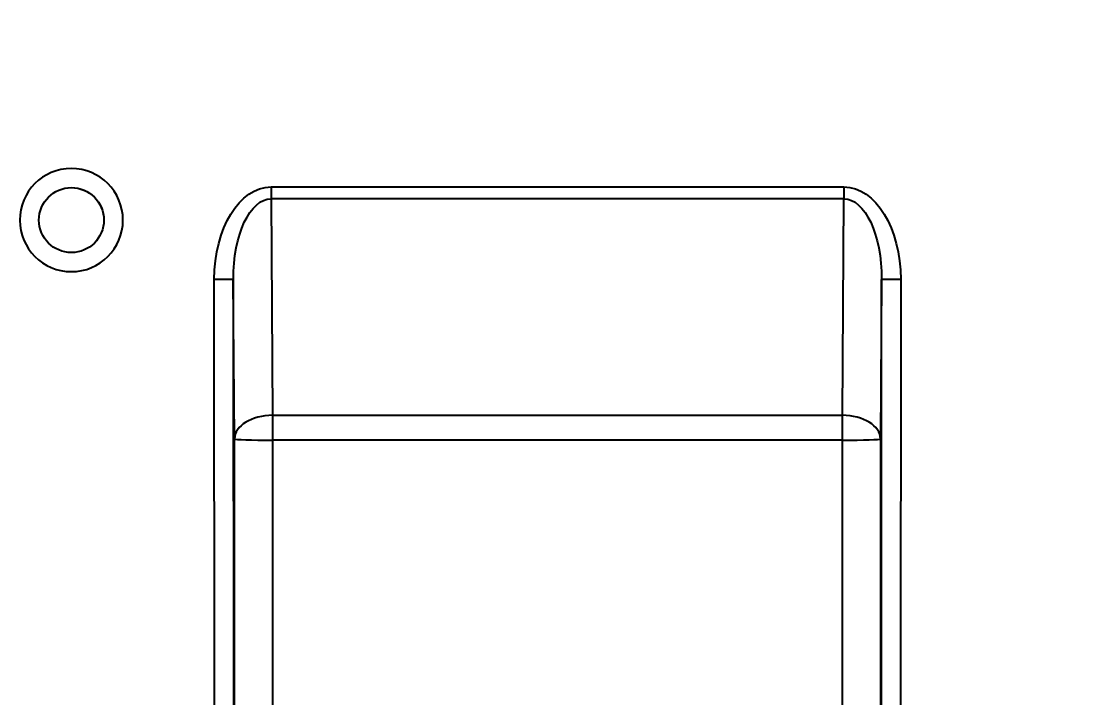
# Model space of a CAD drawing. Header units: millimetres. Extents: x 28 to 3046, y 8 to 3716.
# Drawn here: x 1736.2 to 1792.1, y 1227.7 to 1263.1 of the extents above; entities that cross this region are included whole.
import ezdxf

# ---------------------------------------------------------------- set-up
doc = ezdxf.new("R2010")
doc.units = ezdxf.units.MM
doc.layers.get('Defpoints').update_dxf_attribs({"linetype": 'CONTINUOUS'})
doc.layers.add('1LINE', color=7, linetype='CONTINUOUS')
doc.styles.add('Annotative', font='malgun.ttf')
doc.dimstyles.new('WOO', dxfattribs={"dimtxt": 20, "dimasz": 2, "dimexe": 1.25, "dimexo": 0.3, "dimgap": 1, "dimtad": 1, "dimdec": 1, "dimzin": 1, "dimdsep": 46, "dimtxsty": 'Annotative', "dimcen": 0, "dimclrd": 1, "dimclre": 1, "dimclrt": 2, "dimadec": 0, "dimazin": 0, "dimtfac": 1, "dimtdec": 1, "dimtofl": 0, "dimtmove": 0, "dimatfit": 3, "dimfxl": 0, "dimarcsym": 0})

# ---------------------------------------------------------------- blocks, each defined once
blk = doc.blocks.new('*D13')
at = {"layer": '1LINE', "color": 1, "lineweight": -2}
for p, q in [((1834.765, 1340.796), (2174.273, 1340.796)), ((2173.023, 1338.796), (2173.023, 853.015)), ((1764.11, 851.015), (2174.273, 851.015))]:
    blk.add_line(p, q, dxfattribs=at)
at = {"layer": '1LINE', "color": 1}
for points in [[(2172.69, 1338.796), (2173.356, 1338.796), (2173.023, 1340.796)], [(2172.69, 853.015), (2173.356, 853.015), (2173.023, 851.015)]]:
    blk.add_solid(points, dxfattribs=at)
at = {"layer": 'Defpoints', "color": 0}
for p in [(1834.465, 1340.796), (1763.81, 851.015), (2173.023, 851.015)]:
    blk.add_point(p, dxfattribs=at)
at = {"layer": '1LINE', "color": 2, "insert": (2161.69, 1095.906), "char_height": 20, "attachment_point": 5, "rotation": 90, "style": 'Annotative'}
blk.add_mtext('490', dxfattribs=at)
blk = doc.blocks.new('*D14')
at = {"layer": '1LINE', "color": 1, "lineweight": -2}
for p, q in [((1834.765, 1302.396), (2113.255, 1302.396)), ((2112.005, 1300.396), (2112.005, 853.015)), ((1764.11, 851.015), (2113.255, 851.015))]:
    blk.add_line(p, q, dxfattribs=at)
at = {"layer": '1LINE', "color": 1}
for points in [[(2111.671, 1300.396), (2112.338, 1300.396), (2112.005, 1302.396)], [(2111.671, 853.015), (2112.338, 853.015), (2112.005, 851.015)]]:
    blk.add_solid(points, dxfattribs=at)
at = {"layer": 'Defpoints', "color": 0}
for p in [(1834.465, 1302.396), (1763.81, 851.015), (2112.005, 851.015)]:
    blk.add_point(p, dxfattribs=at)
at = {"layer": '1LINE', "color": 2, "insert": (2100.617, 1076.706), "char_height": 20, "attachment_point": 5, "rotation": 90, "style": 'Annotative'}
blk.add_mtext('451', dxfattribs=at)

msp = doc.modelspace()

# ---------------------------------------------------------------- linework, layer by layer
at = {"layer": '1LINE', "linetype": 'Continuous'}
for p, q in [((1749.245, 1254.472), (1779.241, 1254.472)), ((1749.245, 1254.472), (1749.245, 1253.857)), ((1779.241, 1254.472), (1779.241, 1253.857)), ((1779.241, 1253.857), (1749.245, 1253.857)), ((1749.245, 1253.857), (1749.326, 1242.517)), ((1779.161, 1242.517), (1779.241, 1253.857)), ((1746.275, 1220.291), (1746.266, 1249.632)), ((1747.326, 1241.285), (1747.266, 1249.632)), ((1747.266, 1249.632), (1747.275, 1220.292)), ((1781.22, 1249.632), (1781.16, 1241.285)), ((1781.211, 1220.292), (1781.22, 1249.632)), ((1782.22, 1249.632), (1782.211, 1222.176)), ((1749.326, 1242.517), (1779.161, 1242.517)), ((1749.326, 1242.517), (1749.326, 1241.216)), ((1779.161, 1241.216), (1779.161, 1242.517)), ((1747.326, 1224.942), (1747.326, 1241.285)), ((1779.161, 1241.216), (1749.326, 1241.216)), ((1749.326, 1241.216), (1749.326, 1224.873)), ((1779.161, 1224.873), (1779.161, 1241.216)), ((1781.16, 1241.285), (1781.16, 1224.942))]:
    msp.add_line(p, q, dxfattribs=at)
at = {"layer": '1LINE', "linetype": 'Continuous', "extrusion": (3.83778e-22, 6.26757e-06, -1)}
msp.add_circle((-1738.785, 1252.738, 0.008), 2.7, dxfattribs=at)
at = {"layer": '1LINE', "linetype": 'Continuous', "extrusion": (-3.83778e-22, -6.26758e-06, 1)}
msp.add_circle((1738.785, 1252.738, -0.008), 1.7, dxfattribs=at)
at = {"layer": '1LINE', "linetype": 'Continuous', "extrusion": (0, 0, -1)}
for start, end in [(360, 90), (90, 180.0056)]:
    msp.add_arc((-1738.785, 1252.738), 1.7, start, end, dxfattribs=at)
for centre, major_axis, ratio, start_param, end_param in [((1749.267, 1249.599), (0.035, -4.873), 0.615657, 1.581871, 3.145976), ((1779.22, 1249.599), (0.035, 4.873), 0.615657, 6.278804, 7.842921), ((1749.267, 1249.599), (0.03, -4.257), 0.469793, 1.581871, 3.145976), ((1779.22, 1249.599), (0.03, 4.257), 0.469793, 6.278804, 7.842921)]:
    msp.add_ellipse(centre, major_axis=major_axis, ratio=ratio, start_param=start_param, end_param=end_param, dxfattribs=at)
at = {"layer": '1LINE', "linetype": 'Continuous'}
for centre, major_axis, ratio, start_param, end_param in [((1746.266, 1249.632), (1, 0), 0.000006, 0.008727, 1.570796), ((1782.22, 1249.632), (-1, 0), 0.000006, 4.712389, 6.274469), ((1749.326, 1241.286), (-2, -0.014), 0.615652, 4.708006, 6.272111), ((1779.161, 1241.286), (-2, 0.014), 0.615652, 3.152653, 4.71677), ((1749.326, 1241.286), (-2, 0), 0.034812, 0.008732, 1.570796), ((1779.161, 1241.286), (-2, 0), 0.034812, 1.570796, 3.132847)]:
    msp.add_ellipse(centre, major_axis=major_axis, ratio=ratio, start_param=start_param, end_param=end_param, dxfattribs=at)

# ---------------------------------------------------------------- dimensions: what is measured, and where the dimension line sits
at = {"layer": '1LINE'}
for base, p1, picture, middle in [((2173.023, 851.015), (1834.465, 1340.796), '*D13', (2173.023, 1095.906)), ((2112.005, 851.015), (1834.465, 1302.396), '*D14', (2112.005, 1076.706))]:
    dim = msp.add_linear_dim(base=base, p1=p1, p2=(1763.81, 851.015), angle=90, dimstyle='WOO', override={"dimdec": 0}, dxfattribs=at)
    dim.commit()
    dim.dimension.update_dxf_attribs({"geometry": picture, "text_midpoint": middle, "dimtype": 160})

doc.saveas('drawing.dxf')
